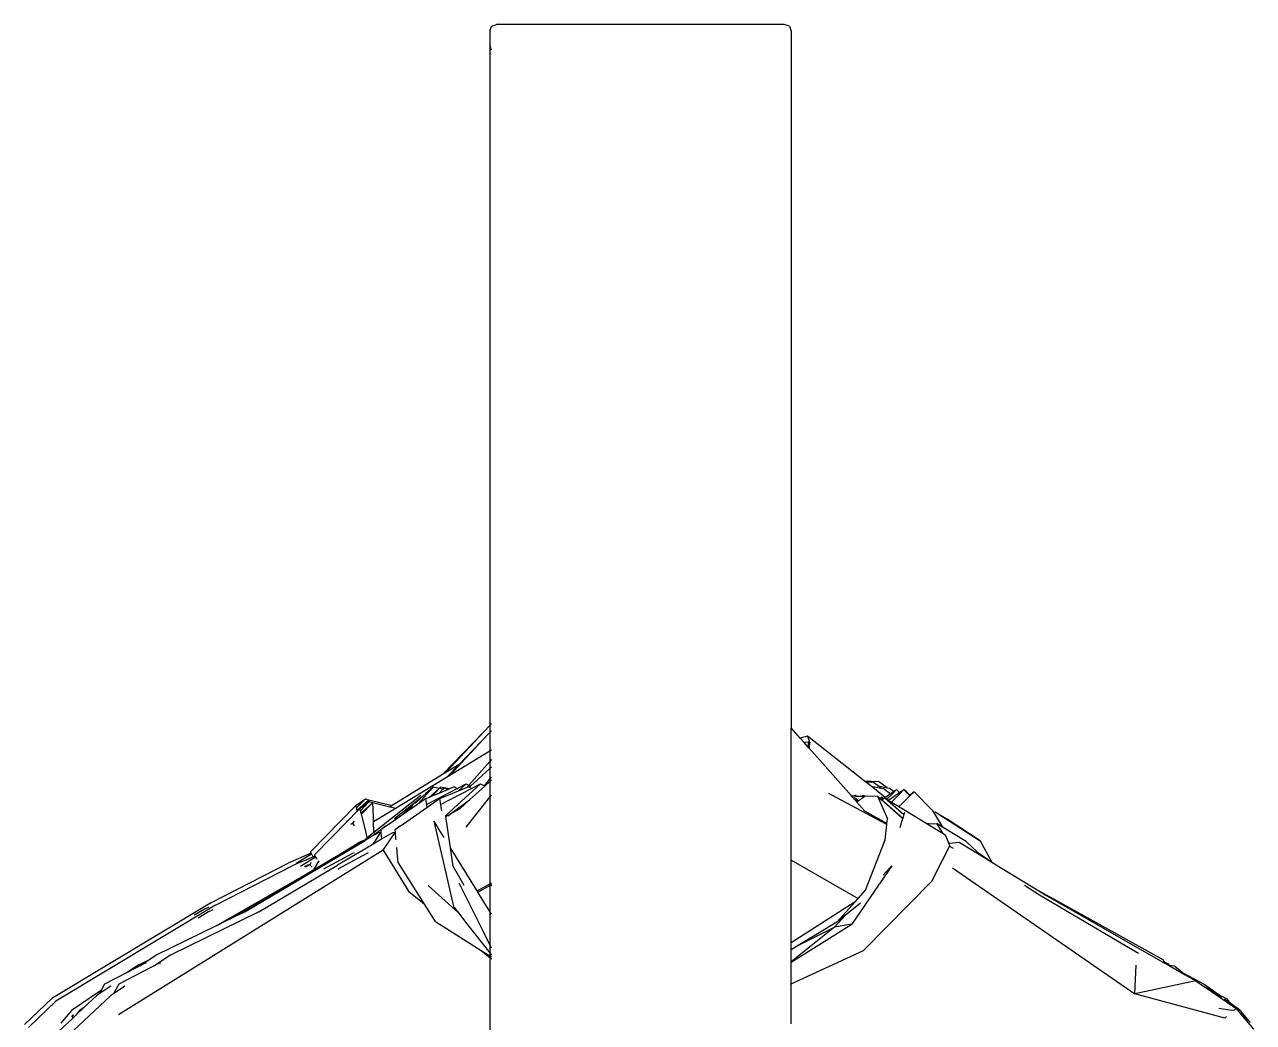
# Model space of a CAD drawing. Header units: metres. Extents: x 0.6 to 12, y -3.2 to 3.7.
# Drawn here: x 9.4272 to 9.769, y -2.1659 to -1.8882 of the extents above; entities that cross this region are included whole.
import ezdxf

# ---------------------------------------------------------------- set-up
doc = ezdxf.new("R2010")
doc.units = ezdxf.units.M
doc.layers.add('Edges', color=7, linetype='Continuous')

# ---------------------------------------------------------------- blocks, each defined once
blk = doc.blocks.new('3 Clothes Hangers rs')
at = {"layer": 'Edges'}
for p, q in [((-1.49524, 0.62175), (-1.49477, 0.62316)), ((-1.49477, 0.62316), (-1.49337, 0.62363)), ((-1.41333, 0.62363), (-1.49337, 0.62363)), ((-1.41192, 0.62316), (-1.41333, 0.62363)), ((-1.41192, 0.62316), (-1.41145, 0.62175)), ((-1.49524, 0.62175), (-1.49524, 0.61796)), ((-1.41145, 0.62175), (-1.41145, 0.42796)), ((-1.49477, 0.61655), (-1.49524, 0.61796)), ((-1.49524, 0.61796), (-1.49524, 0.42863)), ((-1.49681, 0.42694), (-1.49524, 0.42863)), ((-1.49524, 0.42863), (-1.49477, 0.42913)), ((-1.49524, 0.42863), (-1.49524, 0.42663)), ((-1.4089, 0.42508), (-1.41145, 0.42796)), ((-1.41145, 0.39109), (-1.41145, 0.42796)), ((-1.49681, 0.42694), (-1.50839, 0.41492)), ((-1.50743, 0.4155), (-1.49681, 0.42694)), ((-1.49569, 0.42615), (-1.50385, 0.41768)), ((-1.50318, 0.41809), (-1.49569, 0.42615)), ((-1.49569, 0.42615), (-1.49524, 0.42663)), ((-1.49524, 0.42663), (-1.49477, 0.42714)), ((-1.49524, 0.42663), (-1.49524, 0.42144)), ((-1.40692, 0.42566), (-1.4089, 0.42508)), ((-1.40782, 0.42386), (-1.4089, 0.42508)), ((-1.40647, 0.42394), (-1.40782, 0.42386)), ((-1.40669, 0.42258), (-1.40782, 0.42386)), ((-1.40692, 0.42566), (-1.40646, 0.42421)), ((-1.39112, 0.41321), (-1.40692, 0.42566)), ((-1.40669, 0.42258), (-1.40647, 0.42394)), ((-1.40664, 0.42252), (-1.40647, 0.42394)), ((-1.40647, 0.42394), (-1.40646, 0.42421)), ((-1.40629, 0.42393), (-1.40645, 0.4223)), ((-1.40629, 0.42396), (-1.40633, 0.42395)), ((-1.40629, 0.42396), (-1.40611, 0.42382)), ((-1.40629, 0.42396), (-1.40629, 0.42393)), ((-1.49524, 0.42144), (-1.50632, 0.4147)), ((-1.49477, 0.42173), (-1.49524, 0.42144)), ((-1.49524, 0.42144), (-1.49524, 0.41856)), ((-1.40664, 0.42252), (-1.40669, 0.42258)), ((-1.40645, 0.4223), (-1.40664, 0.42252)), ((-1.39469, 0.409), (-1.40645, 0.4223)), ((-1.50385, 0.41768), (-1.50743, 0.4155)), ((-1.50385, 0.41768), (-1.50728, 0.41412)), ((-1.50632, 0.4147), (-1.50318, 0.41809)), ((-1.50318, 0.41809), (-1.50385, 0.41768)), ((-1.49524, 0.41856), (-1.5011, 0.41201)), ((-1.49477, 0.41909), (-1.49524, 0.41856)), ((-1.49524, 0.41856), (-1.49524, 0.4166)), ((-1.49477, 0.41703), (-1.49524, 0.4166)), ((-1.50839, 0.41492), (-1.52244, 0.40637)), ((-1.50728, 0.41412), (-1.52133, 0.40558)), ((-1.50743, 0.4155), (-1.50839, 0.41492)), ((-1.50632, 0.4147), (-1.50728, 0.41412)), ((-1.49524, 0.4166), (-1.50058, 0.41173)), ((-1.49671, 0.41177), (-1.49524, 0.41363)), ((-1.49524, 0.4166), (-1.49524, 0.41363)), ((-1.49524, 0.41363), (-1.49477, 0.41422)), ((-1.49524, 0.41363), (-1.49524, 0.41301)), ((-1.51099, 0.41144), (-1.51443, 0.40761)), ((-1.51099, 0.41144), (-1.51309, 0.4096)), ((-1.51287, 0.40657), (-1.5043, 0.41108)), ((-1.5093, 0.4111), (-1.51211, 0.40857)), ((-1.51191, 0.40865), (-1.5093, 0.4111)), ((-1.5093, 0.4111), (-1.51115, 0.40898)), ((-1.5093, 0.4111), (-1.51099, 0.41144)), ((-1.50829, 0.41089), (-1.50944, 0.40969)), ((-1.50682, 0.41079), (-1.50944, 0.40969)), ((-1.5093, 0.4111), (-1.50893, 0.41144)), ((-1.50401, 0.41032), (-1.50919, 0.40814)), ((-1.50829, 0.41089), (-1.50912, 0.41106)), ((-1.50796, 0.41122), (-1.50893, 0.41144)), ((-1.50893, 0.40657), (-1.5003, 0.41105)), ((-1.50796, 0.41122), (-1.50829, 0.41089)), ((-1.50804, 0.41084), (-1.50821, 0.41088)), ((-1.50796, 0.41122), (-1.50682, 0.41079)), ((-1.50648, 0.41094), (-1.50796, 0.41122)), ((-1.49784, 0.41236), (-1.50749, 0.40355)), ((-1.50648, 0.41094), (-1.50682, 0.41079)), ((-1.50512, 0.41151), (-1.50648, 0.41094)), ((-1.50512, 0.41151), (-1.5043, 0.41108)), ((-1.5043, 0.41108), (-1.50426, 0.41106)), ((-1.5043, 0.41108), (-1.50424, 0.41105)), ((-1.50426, 0.41106), (-1.50408, 0.41116)), ((-1.50408, 0.41116), (-1.50396, 0.4112)), ((-1.50177, 0.41236), (-1.50401, 0.41032)), ((-1.50118, 0.41151), (-1.50401, 0.41032)), ((-1.50396, 0.4112), (-1.50177, 0.41236)), ((-1.50177, 0.41236), (-1.5011, 0.41201)), ((-1.5011, 0.41201), (-1.50149, 0.41157)), ((-1.50118, 0.41151), (-1.50096, 0.41139)), ((-1.5011, 0.41201), (-1.50058, 0.41173)), ((-1.50058, 0.41173), (-1.50096, 0.41139)), ((-1.50096, 0.41139), (-1.5003, 0.41105)), ((-1.49665, 0.41173), (-1.50085, 0.4079)), ((-1.5003, 0.41105), (-1.49784, 0.41236)), ((-1.49784, 0.41236), (-1.49671, 0.41177)), ((-1.49671, 0.41177), (-1.49665, 0.41173)), ((-1.49524, 0.41301), (-1.49665, 0.41173)), ((-1.49477, 0.41344), (-1.49524, 0.41301)), ((-1.49524, 0.41301), (-1.49524, 0.40862)), ((-1.39112, 0.41321), (-1.38715, 0.41301)), ((-1.39098, 0.4131), (-1.39112, 0.41321)), ((-1.38941, 0.41292), (-1.39098, 0.4131)), ((-1.39091, 0.41304), (-1.39098, 0.4131)), ((-1.39015, 0.41295), (-1.39091, 0.41304)), ((-1.39084, 0.41299), (-1.39091, 0.41304)), ((-1.38919, 0.41169), (-1.39084, 0.41299)), ((-1.39084, 0.41299), (-1.39015, 0.41295)), ((-1.38915, 0.41284), (-1.39015, 0.41295)), ((-1.39015, 0.41295), (-1.38941, 0.41292)), ((-1.38915, 0.41289), (-1.38941, 0.41292)), ((-1.38526, 0.40859), (-1.38919, 0.41169)), ((-1.38919, 0.41169), (-1.38636, 0.41113)), ((-1.38915, 0.41284), (-1.38915, 0.41289)), ((-1.38915, 0.41289), (-1.38879, 0.41289)), ((-1.38914, 0.41276), (-1.38915, 0.41284)), ((-1.38911, 0.41283), (-1.38915, 0.41284)), ((-1.38907, 0.41278), (-1.38911, 0.41283)), ((-1.38907, 0.41278), (-1.38898, 0.41282)), ((-1.38722, 0.41175), (-1.38879, 0.41289)), ((-1.38741, 0.41179), (-1.38722, 0.41175)), ((-1.38636, 0.41113), (-1.38722, 0.41175)), ((-1.38722, 0.41175), (-1.38473, 0.41125)), ((-1.38473, 0.41125), (-1.38715, 0.41301)), ((-1.38636, 0.41113), (-1.38581, 0.41102)), ((-1.38387, 0.40958), (-1.38581, 0.41102)), ((-1.38473, 0.41125), (-1.38417, 0.41114)), ((-1.38295, 0.41024), (-1.38417, 0.41114)), ((-1.38387, 0.40958), (-1.38295, 0.41024)), ((-1.38214, 0.41081), (-1.38316, 0.40964)), ((-1.38295, 0.41024), (-1.38214, 0.41081)), ((-1.38127, 0.40996), (-1.38214, 0.41081)), ((-1.38214, 0.41081), (-1.38134, 0.40992)), ((-1.38127, 0.40996), (-1.38008, 0.41081)), ((-1.38008, 0.41081), (-1.3811, 0.40964)), ((-1.38008, 0.41081), (-1.3794, 0.41005)), ((-1.37935, 0.4101), (-1.38008, 0.41081)), ((-1.37931, 0.41013), (-1.37935, 0.4101)), ((-1.37884, 0.4096), (-1.37931, 0.41013)), ((-1.37725, 0.41013), (-1.37842, 0.40919)), ((-1.37725, 0.41013), (-1.3783, 0.40912)), ((-1.37219, 0.40504), (-1.37725, 0.41013)), ((-1.53248, 0.40632), (-1.52983, 0.40822)), ((-1.52983, 0.40822), (-1.53231, 0.40563)), ((-1.53215, 0.40498), (-1.52894, 0.40784)), ((-1.52885, 0.40733), (-1.53119, 0.40484)), ((-1.53103, 0.40419), (-1.52784, 0.40705)), ((-1.53095, 0.40388), (-1.52784, 0.40705)), ((-1.5309, 0.40586), (-1.52894, 0.40784)), ((-1.5309, 0.40586), (-1.52885, 0.40733)), ((-1.52983, 0.40822), (-1.52894, 0.40784)), ((-1.52894, 0.40784), (-1.52887, 0.40791)), ((-1.52894, 0.40784), (-1.5289, 0.40782)), ((-1.5289, 0.40782), (-1.52887, 0.40791)), ((-1.52885, 0.40733), (-1.5289, 0.40782)), ((-1.52887, 0.40791), (-1.52244, 0.40637)), ((-1.52872, 0.40742), (-1.52885, 0.40733)), ((-1.52872, 0.40742), (-1.52784, 0.40705)), ((-1.52784, 0.40705), (-1.52776, 0.40712)), ((-1.52776, 0.40712), (-1.52306, 0.40599)), ((-1.52761, 0.40317), (-1.52776, 0.40712)), ((-1.52745, 0.39888), (-1.51447, 0.4092)), ((-1.52178, 0.40269), (-1.51647, 0.40691)), ((-1.51955, 0.4037), (-1.51647, 0.40691)), ((-1.51647, 0.40691), (-1.51684, 0.40615)), ((-1.51647, 0.40691), (-1.51309, 0.4096)), ((-1.51647, 0.40691), (-1.51572, 0.40717)), ((-1.51572, 0.40717), (-1.51582, 0.40708)), ((-1.51309, 0.4096), (-1.51572, 0.40717)), ((-1.51337, 0.40797), (-1.51525, 0.40669)), ((-1.51443, 0.40761), (-1.51525, 0.40669)), ((-1.51443, 0.40761), (-1.51337, 0.40797)), ((-1.51313, 0.40814), (-1.51337, 0.40797)), ((-1.51211, 0.40857), (-1.51313, 0.40814)), ((-1.51313, 0.40814), (-1.51287, 0.40657)), ((-1.50919, 0.40814), (-1.51273, 0.40569)), ((-1.51191, 0.40865), (-1.51211, 0.40857)), ((-1.51115, 0.40898), (-1.51191, 0.40865)), ((-1.50944, 0.40969), (-1.51115, 0.40898)), ((-1.50919, 0.40814), (-1.50893, 0.40657)), ((-1.50615, 0.404), (-1.50085, 0.4079)), ((-1.50085, 0.4079), (-1.50348, 0.4055)), ((-1.50183, 0.40026), (-1.49524, 0.40862)), ((-1.49524, 0.40862), (-1.49477, 0.40922)), ((-1.49524, 0.40862), (-1.49524, 0.40423)), ((-1.40027, 0.40927), (-1.40095, 0.40964)), ((-1.38484, 0.40104), (-1.40027, 0.40927)), ((-1.39442, 0.40869), (-1.39469, 0.409)), ((-1.39469, 0.409), (-1.39394, 0.40898)), ((-1.39442, 0.40869), (-1.39431, 0.40876)), ((-1.39367, 0.40784), (-1.39442, 0.40869)), ((-1.39394, 0.40898), (-1.39358, 0.40919)), ((-1.39394, 0.40898), (-1.39352, 0.40896)), ((-1.39392, 0.40852), (-1.39329, 0.40814)), ((-1.39367, 0.40784), (-1.39328, 0.40808)), ((-1.39329, 0.40742), (-1.39367, 0.40784)), ((-1.39358, 0.40919), (-1.39328, 0.40896)), ((-1.39358, 0.40919), (-1.39352, 0.40896)), ((-1.39352, 0.40896), (-1.39328, 0.40896)), ((-1.39329, 0.40814), (-1.39328, 0.40808)), ((-1.39329, 0.40814), (-1.39324, 0.4081)), ((-1.39324, 0.40738), (-1.39329, 0.40742)), ((-1.39328, 0.40896), (-1.39188, 0.40891)), ((-1.39328, 0.40808), (-1.39324, 0.4081)), ((-1.39328, 0.40808), (-1.39311, 0.40746)), ((-1.39324, 0.4081), (-1.39268, 0.40774)), ((-1.39324, 0.40738), (-1.39311, 0.40746)), ((-1.39093, 0.40474), (-1.39324, 0.40738)), ((-1.39311, 0.40746), (-1.39268, 0.40774)), ((-1.39268, 0.40774), (-1.39127, 0.40867)), ((-1.39188, 0.40891), (-1.39141, 0.40919)), ((-1.39188, 0.40891), (-1.39137, 0.40889)), ((-1.39141, 0.40919), (-1.39093, 0.40889)), ((-1.39141, 0.40919), (-1.39098, 0.40886)), ((-1.39141, 0.40919), (-1.39096, 0.40888)), ((-1.39141, 0.40919), (-1.39137, 0.40889)), ((-1.39137, 0.40889), (-1.39132, 0.40884)), ((-1.39132, 0.40884), (-1.39118, 0.40873)), ((-1.39132, 0.40884), (-1.39127, 0.40867)), ((-1.39127, 0.40867), (-1.39118, 0.40873)), ((-1.39118, 0.40873), (-1.39098, 0.40886)), ((-1.39098, 0.40886), (-1.39093, 0.40889)), ((-1.39093, 0.40889), (-1.39076, 0.409)), ((-1.39076, 0.409), (-1.38744, 0.40889)), ((-1.38744, 0.40889), (-1.38466, 0.40264)), ((-1.38744, 0.40889), (-1.38683, 0.40836)), ((-1.38683, 0.40836), (-1.38629, 0.40864)), ((-1.38683, 0.40836), (-1.38632, 0.40791)), ((-1.38632, 0.40791), (-1.38616, 0.408)), ((-1.38632, 0.40791), (-1.38626, 0.40786)), ((-1.38577, 0.40823), (-1.38629, 0.40864)), ((-1.38616, 0.408), (-1.38629, 0.40864)), ((-1.38629, 0.40864), (-1.38611, 0.40803)), ((-1.38615, 0.40794), (-1.38626, 0.40786)), ((-1.38626, 0.40786), (-1.38043, 0.40269)), ((-1.38041, 0.40273), (-1.38626, 0.40786)), ((-1.38616, 0.408), (-1.38611, 0.40803)), ((-1.38615, 0.40794), (-1.38616, 0.408)), ((-1.3861, 0.40797), (-1.38615, 0.40794)), ((-1.38611, 0.40803), (-1.38577, 0.40823)), ((-1.38611, 0.40803), (-1.3861, 0.40797)), ((-1.38577, 0.40823), (-1.3861, 0.40797)), ((-1.38573, 0.40822), (-1.38577, 0.40823)), ((-1.38541, 0.40842), (-1.38573, 0.40822)), ((-1.38541, 0.40842), (-1.38526, 0.40859)), ((-1.38541, 0.40842), (-1.38011, 0.4038)), ((-1.38541, 0.40842), (-1.38481, 0.40806)), ((-1.38526, 0.40859), (-1.38387, 0.40958)), ((-1.38316, 0.40964), (-1.38481, 0.40806)), ((-1.38481, 0.40806), (-1.38442, 0.40782)), ((-1.38442, 0.40782), (-1.38371, 0.40823)), ((-1.38442, 0.40782), (-1.38355, 0.40729)), ((-1.38371, 0.40823), (-1.38134, 0.40992)), ((-1.3811, 0.40964), (-1.38355, 0.40729)), ((-1.38355, 0.40729), (-1.38152, 0.40605)), ((-1.38057, 0.40691), (-1.38152, 0.40605)), ((-1.38134, 0.40992), (-1.38127, 0.40996)), ((-1.37843, 0.40899), (-1.38057, 0.40691)), ((-1.37935, 0.4101), (-1.3794, 0.41005)), ((-1.3794, 0.41005), (-1.37853, 0.4091)), ((-1.37884, 0.4096), (-1.37935, 0.4101)), ((-1.37842, 0.40919), (-1.37884, 0.4096)), ((-1.37853, 0.4091), (-1.37858, 0.40906)), ((-1.37842, 0.40919), (-1.37853, 0.4091)), ((-1.37853, 0.4091), (-1.37843, 0.40899)), ((-1.37836, 0.40906), (-1.37843, 0.40899)), ((-1.37832, 0.40909), (-1.37842, 0.40919)), ((-1.3783, 0.40912), (-1.37842, 0.40919)), ((-1.37836, 0.40906), (-1.37842, 0.40919)), ((-1.37832, 0.40909), (-1.37836, 0.40906)), ((-1.3783, 0.40912), (-1.37832, 0.40909)), ((-1.53248, 0.40632), (-1.54513, 0.39339)), ((-1.53209, 0.40478), (-1.53477, 0.40204)), ((-1.53231, 0.40563), (-1.53248, 0.40632)), ((-1.53215, 0.40498), (-1.53231, 0.40563)), ((-1.53209, 0.40478), (-1.53215, 0.40498)), ((-1.53137, 0.40553), (-1.53209, 0.40478)), ((-1.53137, 0.40553), (-1.5309, 0.40586)), ((-1.53119, 0.40484), (-1.53137, 0.40553)), ((-1.53103, 0.40419), (-1.53119, 0.40484)), ((-1.53095, 0.40388), (-1.53103, 0.40419)), ((-1.52995, 0.39991), (-1.53095, 0.40388)), ((-1.52133, 0.40558), (-1.52525, 0.40319)), ((-1.51955, 0.4037), (-1.5232, 0.40117)), ((-1.52244, 0.40637), (-1.52306, 0.40599)), ((-1.52306, 0.40599), (-1.52133, 0.40558)), ((-1.51538, 0.40658), (-1.51955, 0.4037)), ((-1.51684, 0.40615), (-1.51955, 0.4037)), ((-1.51273, 0.40569), (-1.51926, 0.40117)), ((-1.51684, 0.40615), (-1.5169, 0.40603)), ((-1.51525, 0.40669), (-1.51538, 0.40658)), ((-1.51287, 0.40657), (-1.51273, 0.40569)), ((-1.50893, 0.40657), (-1.50866, 0.40488)), ((-1.50745, 0.40326), (-1.50749, 0.40355)), ((-1.50745, 0.40326), (-1.50615, 0.404)), ((-1.50685, 0.40348), (-1.50615, 0.404)), ((-1.50615, 0.404), (-1.50348, 0.4055)), ((-1.49524, 0.40423), (-1.49524, 0.38457)), ((-1.38481, 0.4013), (-1.39093, 0.40474)), ((-1.38152, 0.40605), (-1.38055, 0.40546)), ((-1.38055, 0.40546), (-1.37373, 0.4013)), ((-1.38011, 0.4038), (-1.38041, 0.40273)), ((-1.37992, 0.40434), (-1.38011, 0.4038)), ((-1.38011, 0.4038), (-1.38009, 0.40379)), ((-1.37219, 0.40504), (-1.37182, 0.40444)), ((-1.37182, 0.40444), (-1.37142, 0.4046)), ((-1.37182, 0.40444), (-1.3693, 0.4003)), ((-1.37142, 0.4046), (-1.35884, 0.39649)), ((-1.37142, 0.4046), (-1.368, 0.40248)), ((-1.53477, 0.40204), (-1.54401, 0.39259)), ((-1.53477, 0.40204), (-1.53511, 0.40182)), ((-1.53336, 0.40145), (-1.53399, 0.40102)), ((-1.53336, 0.40145), (-1.53285, 0.40197)), ((-1.53306, 0.40097), (-1.53336, 0.40145)), ((-1.53288, 0.4007), (-1.53306, 0.40097)), ((-1.52995, 0.39988), (-1.52995, 0.39991)), ((-1.52932, 0.39739), (-1.52995, 0.39988)), ((-1.52756, 0.40178), (-1.52761, 0.40317)), ((-1.52525, 0.40319), (-1.52756, 0.40178)), ((-1.52745, 0.39888), (-1.52756, 0.40178)), ((-1.52716, 0.39841), (-1.52427, 0.40071)), ((-1.52452, 0.40027), (-1.52558, 0.39952)), ((-1.5232, 0.40117), (-1.52452, 0.40027)), ((-1.52452, 0.40027), (-1.5243, 0.40059)), ((-1.5243, 0.40059), (-1.5232, 0.40117)), ((-1.5206, 0.40024), (-1.52165, 0.39952)), ((-1.51926, 0.40117), (-1.5206, 0.40024)), ((-1.5206, 0.40024), (-1.52037, 0.40059)), ((-1.52037, 0.40059), (-1.51926, 0.40117)), ((-1.50891, 0.39902), (-1.51073, 0.40197)), ((-1.50756, 0.38834), (-1.51073, 0.40197)), ((-1.50618, 0.39459), (-1.50745, 0.40326)), ((-1.38531, 0.39679), (-1.38484, 0.40104)), ((-1.38484, 0.40104), (-1.38481, 0.4013)), ((-1.38481, 0.4013), (-1.38466, 0.40264)), ((-1.38043, 0.40269), (-1.38121, 0.40015)), ((-1.38041, 0.40273), (-1.38043, 0.40269)), ((-1.37373, 0.4013), (-1.37317, 0.40132)), ((-1.37373, 0.4013), (-1.3736, 0.40122)), ((-1.3736, 0.40122), (-1.37312, 0.40124)), ((-1.3736, 0.40122), (-1.36918, 0.39852)), ((-1.37312, 0.40124), (-1.37317, 0.40132)), ((-1.37312, 0.40124), (-1.37096, 0.40132)), ((-1.36918, 0.39852), (-1.37096, 0.40132)), ((-1.3693, 0.4003), (-1.37096, 0.40132)), ((-1.36277, 0.39631), (-1.3693, 0.4003)), ((-1.35884, 0.39649), (-1.368, 0.40248)), ((-1.56339, 0.37677), (-1.52994, 0.39657)), ((-1.53124, 0.39623), (-1.52967, 0.397)), ((-1.52994, 0.39657), (-1.53072, 0.39642)), ((-1.52721, 0.39821), (-1.52994, 0.39657)), ((-1.52967, 0.397), (-1.52965, 0.39713)), ((-1.52967, 0.397), (-1.52955, 0.39706)), ((-1.52965, 0.39713), (-1.52932, 0.39739)), ((-1.52965, 0.39713), (-1.52955, 0.39706)), ((-1.52955, 0.39706), (-1.52927, 0.3972)), ((-1.52932, 0.39739), (-1.52745, 0.39888)), ((-1.52927, 0.3972), (-1.52931, 0.39734)), ((-1.52927, 0.3972), (-1.52776, 0.39794)), ((-1.52776, 0.39794), (-1.52716, 0.39841)), ((-1.52776, 0.39794), (-1.52721, 0.39821)), ((-1.5277, 0.39557), (-1.52552, 0.39879)), ((-1.52535, 0.39695), (-1.5277, 0.39557)), ((-1.52716, 0.39841), (-1.52727, 0.39854)), ((-1.52718, 0.3982), (-1.52721, 0.39821)), ((-1.52624, 0.39876), (-1.52718, 0.3982)), ((-1.52552, 0.39879), (-1.52624, 0.39876)), ((-1.52558, 0.39952), (-1.52552, 0.39879)), ((-1.52552, 0.39879), (-1.52535, 0.39695)), ((-1.5223, 0.39876), (-1.52535, 0.39695)), ((-1.52491, 0.39386), (-1.52158, 0.39879)), ((-1.52158, 0.39879), (-1.5223, 0.39876)), ((-1.52165, 0.39952), (-1.52158, 0.39879)), ((-1.52158, 0.39879), (-1.52143, 0.39712)), ((-1.52143, 0.39712), (-1.5214, 0.39682)), ((-1.50796, 0.39746), (-1.50891, 0.39902)), ((-1.39075, 0.38277), (-1.38531, 0.39679)), ((-1.36918, 0.39852), (-1.36846, 0.39808)), ((-1.36766, 0.39615), (-1.36846, 0.39808)), ((-1.35884, 0.39649), (-1.35563, 0.39056)), ((-1.52491, 0.39386), (-1.59851, 0.34811)), ((-1.54496, 0.39306), (-1.55129, 0.39031)), ((-1.54513, 0.39339), (-1.54496, 0.39306)), ((-1.54496, 0.39306), (-1.5448, 0.39277)), ((-1.53072, 0.39642), (-1.53784, 0.39217)), ((-1.53124, 0.39623), (-1.53784, 0.39217)), ((-1.53045, 0.39394), (-1.53759, 0.38971)), ((-1.53333, 0.39302), (-1.5329, 0.39321)), ((-1.5277, 0.39557), (-1.53045, 0.39394)), ((-1.52939, 0.39302), (-1.52896, 0.39321)), ((-1.52491, 0.39386), (-1.51781, 0.38247)), ((-1.52121, 0.39465), (-1.5209, 0.39123)), ((-1.50542, 0.38935), (-1.50618, 0.39459)), ((-1.49877, 0.38255), (-1.50618, 0.39459)), ((-1.36735, 0.39498), (-1.3694, 0.39098)), ((-1.36749, 0.39587), (-1.36766, 0.39615)), ((-1.36756, 0.39587), (-1.36766, 0.39615)), ((-1.36756, 0.39587), (-1.36749, 0.39587)), ((-1.36727, 0.39514), (-1.36756, 0.39587)), ((-1.36749, 0.39587), (-1.36469, 0.39612)), ((-1.36727, 0.39514), (-1.36735, 0.39498)), ((-1.36735, 0.39498), (-1.36641, 0.39443)), ((-1.36469, 0.39612), (-1.35859, 0.39238)), ((-1.36277, 0.39631), (-1.36266, 0.3962)), ((-1.36266, 0.3962), (-1.35962, 0.39335)), ((-1.35962, 0.39335), (-1.35589, 0.39072)), ((-1.35962, 0.39335), (-1.35859, 0.39238)), ((-1.57266, 0.37934), (-1.55129, 0.39031)), ((-1.55945, 0.37677), (-1.53759, 0.38971)), ((-1.54868, 0.39017), (-1.55017, 0.38952)), ((-1.5448, 0.39277), (-1.54905, 0.39019)), ((-1.54576, 0.39143), (-1.54868, 0.39017)), ((-1.54369, 0.39197), (-1.54793, 0.38939)), ((-1.5454, 0.3899), (-1.54664, 0.38932)), ((-1.54634, 0.38931), (-1.5454, 0.3899)), ((-1.54389, 0.39224), (-1.54576, 0.39143)), ((-1.54493, 0.39042), (-1.5454, 0.3899)), ((-1.54464, 0.38912), (-1.5454, 0.3899)), ((-1.54472, 0.39282), (-1.5448, 0.39277)), ((-1.54475, 0.39267), (-1.54458, 0.39233)), ((-1.54458, 0.39233), (-1.54448, 0.39215)), ((-1.54421, 0.3884), (-1.54271, 0.39089)), ((-1.54104, 0.39026), (-1.54421, 0.3884)), ((-1.54401, 0.39259), (-1.54384, 0.39227)), ((-1.54384, 0.39227), (-1.54389, 0.39224)), ((-1.54384, 0.39227), (-1.54369, 0.39197)), ((-1.5436, 0.39203), (-1.54369, 0.39197)), ((-1.54364, 0.39188), (-1.54346, 0.39154)), ((-1.54346, 0.39154), (-1.54337, 0.39136)), ((-1.54136, 0.38869), (-1.53333, 0.39302)), ((-1.53784, 0.39217), (-1.54104, 0.39026)), ((-1.53742, 0.38869), (-1.52939, 0.39302)), ((-1.5209, 0.39123), (-1.52084, 0.39061)), ((-1.51338, 0.37885), (-1.52084, 0.39061)), ((-1.39291, 0.38046), (-1.41145, 0.39109)), ((-1.41145, 0.38378), (-1.41145, 0.39109)), ((-1.3694, 0.39098), (-1.37239, 0.38515)), ((-1.35859, 0.39238), (-1.35589, 0.39072)), ((-1.35589, 0.39072), (-1.35563, 0.39056)), ((-1.35563, 0.39056), (-1.34991, 0.38706)), ((-1.57154, 0.37855), (-1.55017, 0.38952)), ((-1.57138, 0.37284), (-1.54421, 0.3884)), ((-1.54421, 0.3884), (-1.56242, 0.37751)), ((-1.54664, 0.38932), (-1.54678, 0.38926)), ((-1.54649, 0.38921), (-1.54634, 0.38931)), ((-1.54419, 0.38838), (-1.54421, 0.3884)), ((-1.50549, 0.37944), (-1.50756, 0.38834)), ((-1.50542, 0.38935), (-1.50249, 0.38413)), ((-1.38345, 0.38958), (-1.38687, 0.38457)), ((-1.38587, 0.38698), (-1.38403, 0.38895)), ((-1.38403, 0.38895), (-1.38345, 0.38958)), ((-1.36652, 0.38901), (-1.31585, 0.35393)), ((-1.34991, 0.38706), (-1.34956, 0.38695)), ((-1.34991, 0.38706), (-1.3485, 0.38619)), ((-1.34956, 0.38695), (-1.3485, 0.38619)), ((-1.5124, 0.38403), (-1.51233, 0.38396)), ((-1.51233, 0.38396), (-1.50397, 0.37646)), ((-1.49711, 0.37131), (-1.50373, 0.38468)), ((-1.49877, 0.38255), (-1.49524, 0.38457)), ((-1.49855, 0.38221), (-1.49524, 0.38408)), ((-1.49524, 0.38408), (-1.49528, 0.3841)), ((-1.49524, 0.38457), (-1.49477, 0.38484)), ((-1.49524, 0.38457), (-1.49524, 0.38412)), ((-1.49524, 0.38408), (-1.49524, 0.38412)), ((-1.49524, 0.38412), (-1.4952, 0.38407)), ((-1.49524, 0.38408), (-1.4952, 0.38407)), ((-1.49524, 0.38408), (-1.49524, 0.37683)), ((-1.4952, 0.38407), (-1.49506, 0.38422)), ((-1.49491, 0.38414), (-1.49508, 0.38404)), ((-1.49506, 0.38422), (-1.49477, 0.38439)), ((-1.49506, 0.38422), (-1.49491, 0.38414)), ((-1.49477, 0.38421), (-1.49491, 0.38414)), ((-1.49491, 0.38414), (-1.49477, 0.38406)), ((-1.41145, 0.38248), (-1.41145, 0.38378)), ((-1.38714, 0.38417), (-1.39456, 0.3733)), ((-1.37239, 0.38515), (-1.39134, 0.36602)), ((-1.38714, 0.38417), (-1.38694, 0.3844)), ((-1.38694, 0.3844), (-1.38687, 0.38457)), ((-1.3485, 0.38619), (-1.34255, 0.38254)), ((-1.34232, 0.38134), (-1.34653, 0.38402)), ((-1.51781, 0.38247), (-1.51338, 0.37885)), ((-1.50515, 0.37798), (-1.50549, 0.37944)), ((-1.49855, 0.38221), (-1.49877, 0.38255)), ((-1.49524, 0.37683), (-1.49855, 0.38221)), ((-1.41145, 0.37803), (-1.41145, 0.38248)), ((-1.39367, 0.37949), (-1.41145, 0.36809)), ((-1.3987, 0.37384), (-1.39367, 0.37949)), ((-1.39367, 0.37949), (-1.39355, 0.37967)), ((-1.39355, 0.37967), (-1.39351, 0.37972)), ((-1.39355, 0.37967), (-1.39352, 0.37965)), ((-1.39351, 0.37972), (-1.39348, 0.37975)), ((-1.39345, 0.37973), (-1.39351, 0.37972)), ((-1.39351, 0.37972), (-1.39348, 0.3797)), ((-1.39348, 0.37975), (-1.39345, 0.37978)), ((-1.39348, 0.37975), (-1.39345, 0.37973)), ((-1.39345, 0.37978), (-1.39339, 0.3798)), ((-1.39345, 0.37978), (-1.39342, 0.37977)), ((-1.39339, 0.3798), (-1.39342, 0.37982)), ((-1.39339, 0.3798), (-1.39338, 0.37987)), ((-1.39332, 0.37988), (-1.39338, 0.37987)), ((-1.39338, 0.37987), (-1.39335, 0.37985)), ((-1.39332, 0.37988), (-1.39326, 0.37995)), ((-1.39326, 0.37995), (-1.3933, 0.37998)), ((-1.39327, 0.38001), (-1.39323, 0.37999)), ((-1.39326, 0.37995), (-1.39323, 0.37999)), ((-1.39324, 0.38004), (-1.3932, 0.38002)), ((-1.39323, 0.37999), (-1.3932, 0.38002)), ((-1.3932, 0.38002), (-1.39314, 0.38008)), ((-1.39314, 0.38008), (-1.39319, 0.38011)), ((-1.39312, 0.3801), (-1.39317, 0.38013)), ((-1.39314, 0.38008), (-1.39312, 0.3801)), ((-1.39312, 0.3801), (-1.393, 0.38024)), ((-1.393, 0.38024), (-1.39306, 0.38027)), ((-1.39291, 0.38046), (-1.39301, 0.38032)), ((-1.39296, 0.38029), (-1.39301, 0.38032)), ((-1.393, 0.38024), (-1.39301, 0.38032)), ((-1.393, 0.38024), (-1.39296, 0.38029)), ((-1.39296, 0.38029), (-1.39284, 0.38042)), ((-1.39291, 0.38046), (-1.39284, 0.38042)), ((-1.39291, 0.38046), (-1.39286, 0.38044)), ((-1.39284, 0.38042), (-1.39075, 0.38277)), ((-1.34255, 0.38254), (-1.33843, 0.38032)), ((-1.34255, 0.38254), (-1.34078, 0.38146)), ((-1.31663, 0.36616), (-1.34232, 0.38134)), ((-1.34078, 0.38146), (-1.30743, 0.3624)), ((-1.33843, 0.38032), (-1.30803, 0.36344)), ((-1.57266, 0.37934), (-1.61706, 0.35266)), ((-1.57154, 0.37855), (-1.61595, 0.35187)), ((-1.55945, 0.37677), (-1.58408, 0.36466)), ((-1.57456, 0.37751), (-1.57743, 0.3758)), ((-1.57345, 0.37672), (-1.57632, 0.37501)), ((-1.57342, 0.37805), (-1.57456, 0.37751)), ((-1.57231, 0.37725), (-1.57345, 0.37672)), ((-1.56492, 0.37601), (-1.57138, 0.37284)), ((-1.56242, 0.37751), (-1.56833, 0.37446)), ((-1.56242, 0.37751), (-1.56492, 0.37601)), ((-1.56492, 0.37601), (-1.56339, 0.37677)), ((-1.51035, 0.37408), (-1.51338, 0.37885)), ((-1.50515, 0.37798), (-1.50397, 0.37646)), ((-1.50397, 0.37646), (-1.5016, 0.37343)), ((-1.49477, 0.37607), (-1.49524, 0.37683)), ((-1.49524, 0.37683), (-1.49524, 0.37034)), ((-1.41145, 0.37242), (-1.41145, 0.37803)), ((-1.39213, 0.37914), (-1.39639, 0.3757)), ((-1.57138, 0.37284), (-1.58802, 0.36466)), ((-1.57138, 0.37284), (-1.56833, 0.37446)), ((-1.51035, 0.37408), (-1.49762, 0.36598)), ((-1.5016, 0.37343), (-1.49524, 0.36529)), ((-1.41145, 0.36269), (-1.39456, 0.3733)), ((-1.3987, 0.37384), (-1.40902, 0.36764)), ((-1.39939, 0.37249), (-1.39639, 0.3757)), ((-1.39456, 0.3733), (-1.39939, 0.37249)), ((-1.39639, 0.3757), (-1.3987, 0.37384)), ((-1.49524, 0.36754), (-1.49711, 0.37131)), ((-1.49524, 0.37034), (-1.49524, 0.36754)), ((-1.39939, 0.37249), (-1.41145, 0.36279)), ((-1.41145, 0.36809), (-1.41145, 0.37242)), ((-1.40902, 0.36764), (-1.39939, 0.37249)), ((-1.49762, 0.36598), (-1.49524, 0.36404)), ((-1.49762, 0.36598), (-1.49524, 0.36447)), ((-1.49477, 0.36659), (-1.49524, 0.36754)), ((-1.49524, 0.36754), (-1.49524, 0.36529)), ((-1.41145, 0.36618), (-1.41145, 0.36809)), ((-1.40902, 0.36764), (-1.41145, 0.36618)), ((-1.41145, 0.36279), (-1.41145, 0.36618)), ((-1.41145, 0.3567), (-1.39134, 0.36602)), ((-1.31487, 0.36514), (-1.31663, 0.36616)), ((-1.59286, 0.36197), (-1.58953, 0.36363)), ((-1.58953, 0.36363), (-1.59175, 0.36213)), ((-1.59175, 0.36213), (-1.59071, 0.36267)), ((-1.58802, 0.36466), (-1.58953, 0.36363)), ((-1.58408, 0.36466), (-1.58781, 0.36213)), ((-1.58781, 0.36213), (-1.58677, 0.36267)), ((-1.49524, 0.36529), (-1.49477, 0.36469)), ((-1.49524, 0.36529), (-1.49524, 0.36447)), ((-1.49524, 0.36447), (-1.49477, 0.36417)), ((-1.49524, 0.36447), (-1.49524, 0.36404)), ((-1.49524, 0.36404), (-1.49477, 0.36366)), ((-1.49524, 0.36404), (-1.49524, 0.3363)), ((-1.41145, 0.36269), (-1.41145, 0.36279)), ((-1.41145, 0.36002), (-1.41145, 0.36269)), ((-1.30803, 0.36344), (-1.30768, 0.36283)), ((-1.30768, 0.36283), (-1.30658, 0.36223)), ((-1.30768, 0.36283), (-1.30743, 0.3624)), ((-1.30637, 0.3618), (-1.30743, 0.3624)), ((-1.6023, 0.35667), (-1.59602, 0.35992)), ((-1.59836, 0.35667), (-1.58781, 0.36213)), ((-1.59602, 0.35992), (-1.59655, 0.35957)), ((-1.59602, 0.35992), (-1.59175, 0.36213)), ((-1.59286, 0.36197), (-1.59602, 0.35992)), ((-1.59175, 0.36213), (-1.5925, 0.36162)), ((-1.58781, 0.36213), (-1.58856, 0.36162)), ((-1.41145, 0.35898), (-1.41145, 0.36002)), ((-1.41145, 0.3567), (-1.41145, 0.35898)), ((-1.31585, 0.35393), (-1.31547, 0.36185)), ((-1.30658, 0.36223), (-1.30633, 0.36179)), ((-1.3063, 0.36179), (-1.30637, 0.3618)), ((-1.3047, 0.36161), (-1.3063, 0.36179)), ((-1.3063, 0.36179), (-1.30184, 0.3592)), ((-1.3047, 0.36161), (-1.30325, 0.3604)), ((-1.30325, 0.3604), (-1.30254, 0.3598)), ((-1.30254, 0.3598), (-1.29656, 0.35663)), ((-1.30254, 0.3598), (-1.30184, 0.3592)), ((-1.30184, 0.3592), (-1.29886, 0.35751)), ((-1.60065, 0.35609), (-1.60387, 0.35391)), ((-1.60327, 0.35496), (-1.6023, 0.35667)), ((-1.59993, 0.35391), (-1.59836, 0.35667)), ((-1.59672, 0.35609), (-1.59993, 0.35391)), ((-1.41145, 0.34561), (-1.41145, 0.3567)), ((-1.29886, 0.35751), (-1.31585, 0.35393)), ((-1.29886, 0.35751), (-1.29679, 0.35609)), ((-1.29679, 0.35609), (-1.29249, 0.35369)), ((-1.29679, 0.35609), (-1.29577, 0.35539)), ((-1.29656, 0.35663), (-1.29249, 0.35369)), ((-1.62463, 0.34536), (-1.61706, 0.35266)), ((-1.61543, 0.33952), (-1.60071, 0.35338)), ((-1.60327, 0.35496), (-1.61154, 0.34924)), ((-1.60827, 0.34998), (-1.60465, 0.35338)), ((-1.60387, 0.35391), (-1.60465, 0.35338)), ((-1.60387, 0.35391), (-1.60327, 0.35496)), ((-1.59993, 0.35391), (-1.60071, 0.35338)), ((-1.29085, 0.34718), (-1.31585, 0.35393)), ((-1.29249, 0.35369), (-1.29577, 0.35539)), ((-1.29577, 0.35539), (-1.28863, 0.35049)), ((-1.29175, 0.35285), (-1.29347, 0.35386)), ((-1.29249, 0.35369), (-1.29226, 0.35353)), ((-1.29226, 0.35353), (-1.29171, 0.35326)), ((-1.29171, 0.35326), (-1.29162, 0.35321)), ((-1.29162, 0.35321), (-1.2916, 0.35319)), ((-1.29026, 0.3525), (-1.2916, 0.35319)), ((-1.29019, 0.35192), (-1.29099, 0.3524)), ((-1.29026, 0.3525), (-1.28974, 0.3517)), ((-1.62352, 0.34456), (-1.61595, 0.35187)), ((-1.61154, 0.34924), (-1.61452, 0.34571)), ((-1.61041, 0.34795), (-1.60827, 0.34998)), ((-1.60933, 0.34924), (-1.61041, 0.34795)), ((-1.60827, 0.34998), (-1.60933, 0.34924)), ((-1.29248, 0.34997), (-1.28892, 0.34937)), ((-1.28942, 0.35122), (-1.29019, 0.35192)), ((-1.28987, 0.3518), (-1.28974, 0.3517)), ((-1.28974, 0.3517), (-1.28942, 0.35122)), ((-1.28974, 0.3517), (-1.28675, 0.34954)), ((-1.28863, 0.35049), (-1.28942, 0.35122)), ((-1.28892, 0.34937), (-1.28816, 0.3495)), ((-1.28863, 0.35049), (-1.2877, 0.34986)), ((-1.28814, 0.34948), (-1.2877, 0.34986)), ((-1.2877, 0.34986), (-1.28714, 0.34918)), ((-1.28675, 0.34954), (-1.28714, 0.34918)), ((-1.28714, 0.34918), (-1.28691, 0.34891)), ((-1.28405, 0.34628), (-1.28691, 0.34891)), ((-1.28691, 0.34891), (-1.28287, 0.34407)), ((-1.28405, 0.34628), (-1.28675, 0.34954)), ((-1.61937, 0.33952), (-1.61133, 0.34709)), ((-1.61132, 0.34779), (-1.61151, 0.34766)), ((-1.6115, 0.34755), (-1.61132, 0.34779)), ((-1.61133, 0.34709), (-1.61041, 0.34795)), ((-1.61126, 0.34783), (-1.61133, 0.34709)), ((-1.61132, 0.34779), (-1.61126, 0.34783)), ((-1.61127, 0.34805), (-1.61126, 0.34787)), ((-1.61104, 0.34797), (-1.61126, 0.34787)), ((-1.61126, 0.34783), (-1.61126, 0.34787)), ((-1.29085, 0.34718), (-1.29038, 0.34758)), ((-1.28381, 0.34606), (-1.28405, 0.34628)), ((-1.28384, 0.34602), (-1.28381, 0.34606)), ((-1.28374, 0.3459), (-1.28384, 0.34602))]:
    blk.add_line(p, q, dxfattribs=at)

msp = doc.modelspace()

# ---------------------------------------------------------------- block references
msp.add_blockref('3 Clothes Hangers rs', (11.05184, -2.51187))

doc.saveas('drawing.dxf')
